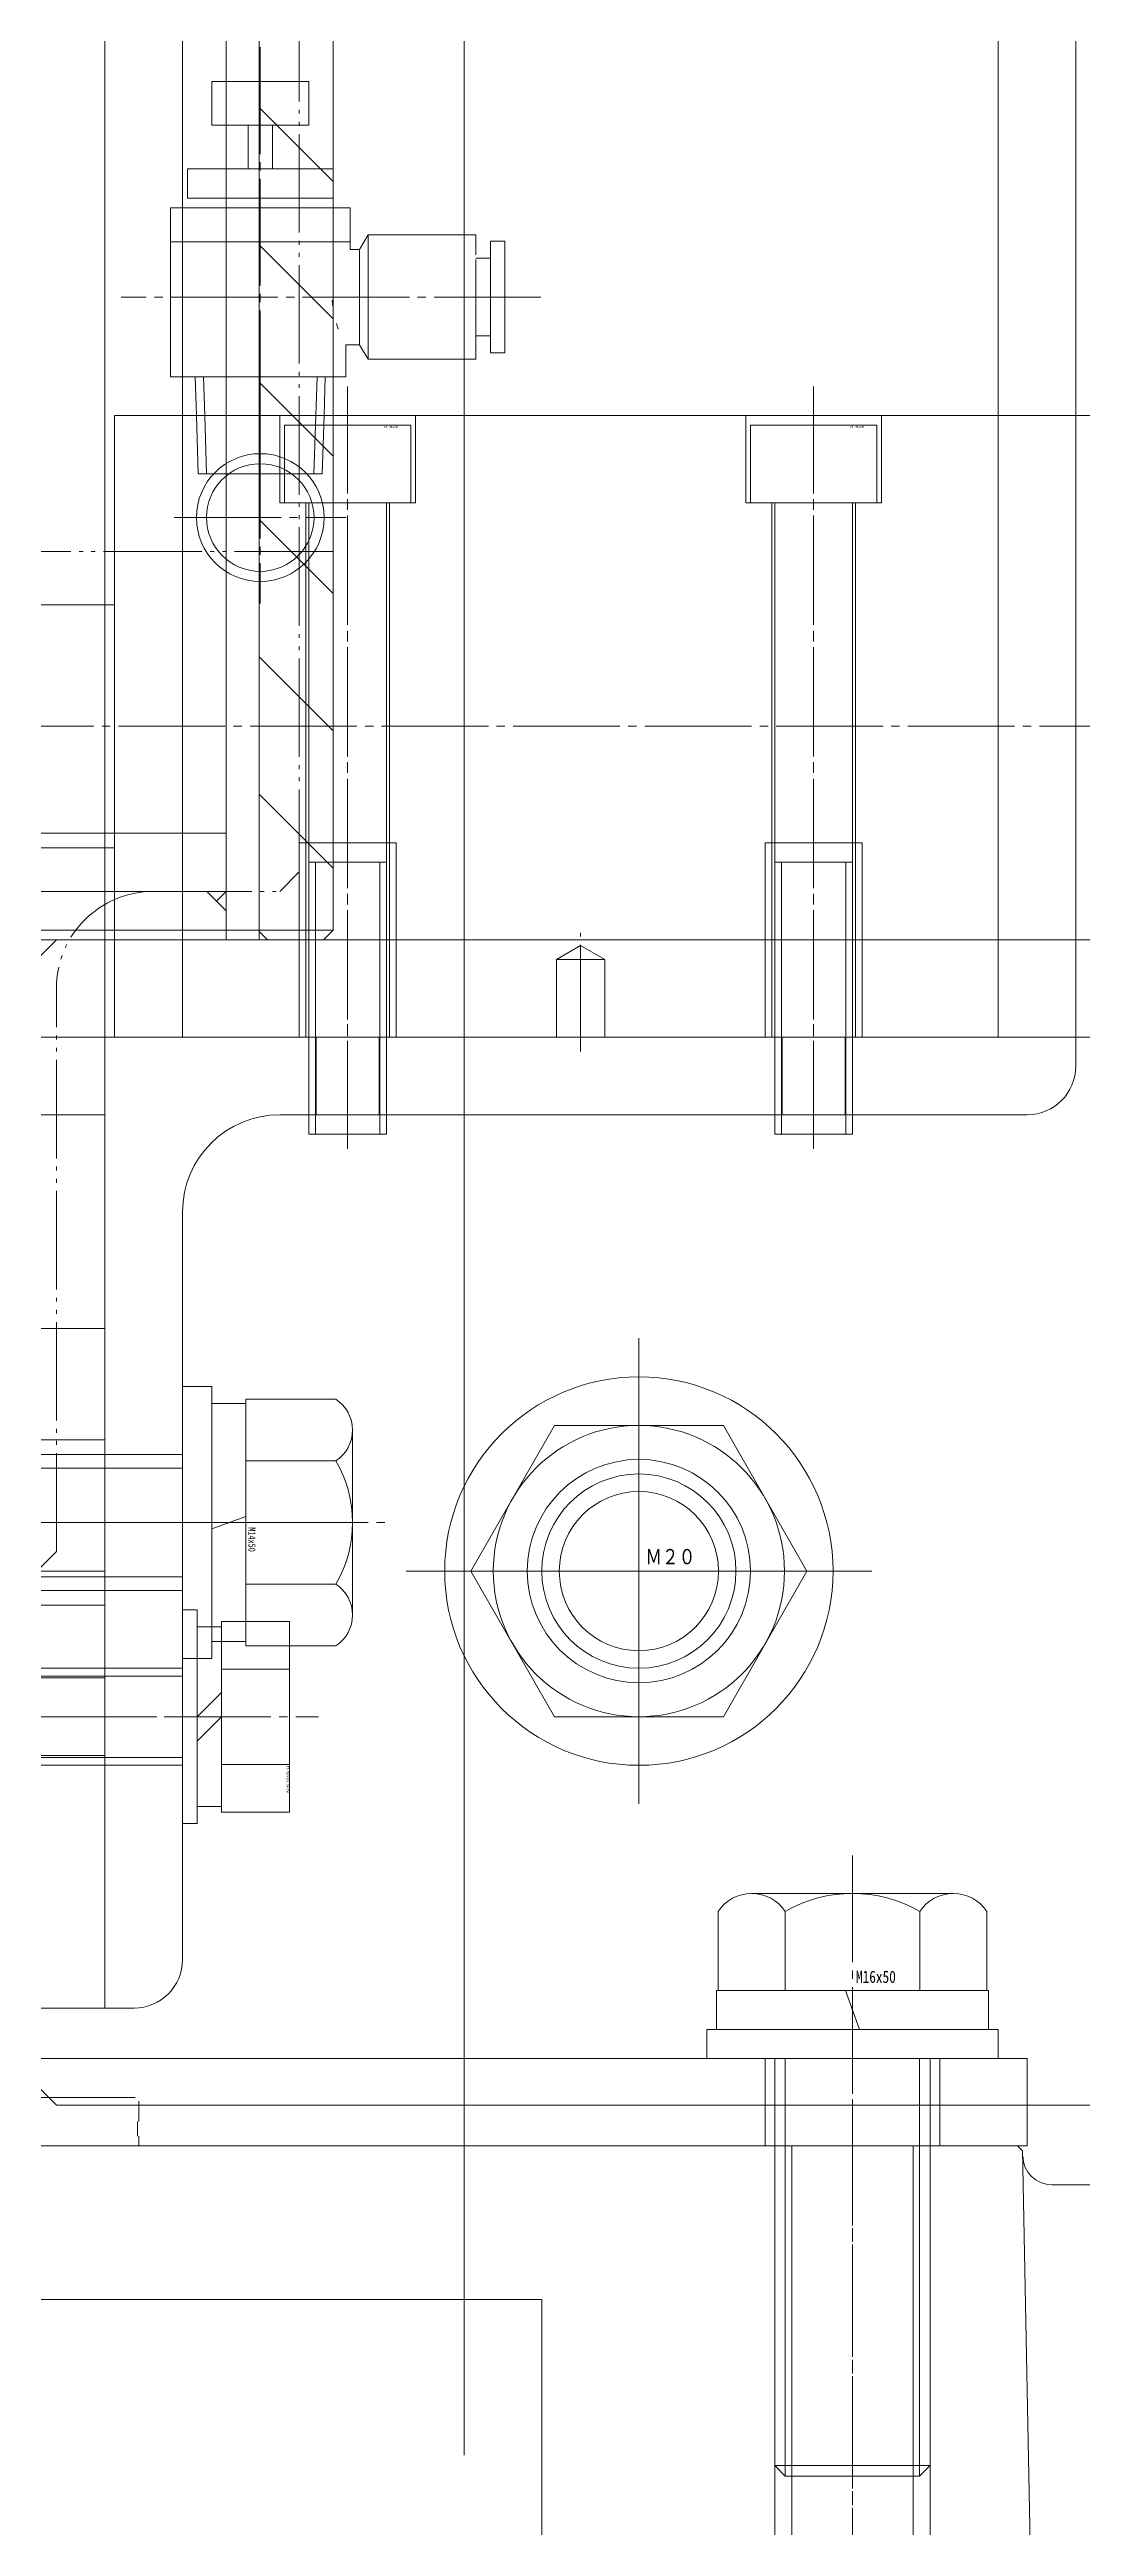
# Model space of a CAD drawing. Units: millimetres at full size. Extents: x -21196 to 21204, y -11807 to 11807.
# Drawn here: x -6715.2 to -6608.9, y -3583.5 to -3328.4 of the extents above; entities that cross this region are included whole.
import ezdxf
from ezdxf.enums import TextEntityAlignment as Align

# ---------------------------------------------------------------- set-up
doc = ezdxf.new("R2010")
doc.units = ezdxf.units.MM
doc.header["$LTSCALE"] = 0.5
doc.linetypes.add('USER3', pattern=[26.999999, 20.299999, -1.7, 0.8, -1.7, 0.8, -1.7])
doc.linetypes.add('USER4', pattern=[27.1, 22, -1.7, 1.7, -1.7])
doc.layers.add('1-0_設備-5(241129配置図菊池追記(立面図).jww)(機器配置図 260128.dwg)', color=7, linetype='Continuous', lineweight=9)
doc.styles.add('ＭＳ ゴシック', font='')
doc.styles.get('ＭＳ ゴシック').set_extended_font_data('MS Gothic')

msp = doc.modelspace()

# ---------------------------------------------------------------- linework, layer by layer
at = {"layer": '1-0_設備-5(241129配置図菊池追記(立面図).jww)(機器配置図 260128.dwg)'}
for p, q in [((-6701.5215, -3430.1471), (-6701.5215, -1430.1471)), ((-6617.5215, -3430.1471), (-6617.5215, -1430.1471)), ((-6709.5215, -1437.1471), (-6709.5215, -3423.1471)), ((-6697.0215, -3420.1471), (-6697.0215, -1440.1471)), ((-6693.6215, -3420.1471), (-6693.6215, -1440.1471)), ((-6672.5215, -3560.1471), (-6672.5215, -3196.1471)), ((-6688.5215, -3331.7473), (-6698.5215, -3331.7473)), ((-6698.5215, -3336.2472), (-6698.5215, -3331.7473)), ((-6688.5215, -3331.7473), (-6688.5215, -3336.2472)), ((-6698.5215, -3336.2472), (-6692.2715, -3336.2472)), ((-6694.7715, -3340.7472), (-6694.7715, -3336.2472)), ((-6686.0215, -3342.0331), (-6693.6215, -3334.4331)), ((-6692.2715, -3336.2472), (-6688.5215, -3336.2472)), ((-6692.2715, -3336.2472), (-6692.2715, -3340.7472)), ((-6693.5215, -3340.7472), (-6701.0215, -3340.7472)), ((-6701.0215, -3343.7472), (-6701.0215, -3340.7472)), ((-6686.0215, -3340.7472), (-6693.5215, -3340.7472)), ((-6686.0215, -3340.7472), (-6686.0215, -3343.7472)), ((-6693.5215, -3343.7472), (-6701.0215, -3343.7472)), ((-6686.0215, -3343.7472), (-6693.5215, -3343.7472)), ((-6702.7715, -3344.7472), (-6702.7715, -3348.2472)), ((-6700.5215, -3344.7472), (-6702.7715, -3344.7472)), ((-6684.2715, -3344.7472), (-6700.5215, -3344.7472)), ((-6684.2715, -3344.7472), (-6684.2715, -3348.2472)), ((-6702.7715, -3348.2472), (-6702.7715, -3362.1473)), ((-6684.2715, -3348.2472), (-6702.7715, -3348.2472)), ((-6686.0215, -3356.1753), (-6693.6215, -3348.5753)), ((-6684.2766, -3348.2472), (-6684.2766, -3349.0472)), ((-6684.2766, -3349.0472), (-6683.2874, -3349.0472)), ((-6683.2877, -3358.8471), (-6683.2875, -3349.0472)), ((-6683.2874, -3349.0472), (-6682.4215, -3347.5475)), ((-6682.4214, -3347.5474), (-6682.4215, -3360.3473)), ((-6682.4214, -3347.5473), (-6671.3215, -3347.5473)), ((-6671.3215, -3349.5973), (-6671.3215, -3347.5473)), ((-6669.8215, -3349.9473), (-6669.8215, -3348.1973)), ((-6669.8215, -3348.1973), (-6668.3215, -3348.1973)), ((-6668.3215, -3353.9473), (-6668.3215, -3348.1973)), ((-6669.8215, -3349.9473), (-6671.3215, -3349.9473)), ((-6671.3215, -3350.0723), (-6671.3215, -3360.3473)), ((-6669.8215, -3359.6973), (-6669.8215, -3349.9473)), ((-6686.1136, -3354.2681), (-6686.0587, -3354.8757)), ((-6668.3215, -3359.6973), (-6668.3215, -3353.9473)), ((-6685.6758, -3356.6584), (-6685.4835, -3357.2299)), ((-6684.7214, -3358.8472), (-6683.2876, -3358.8472)), ((-6684.7214, -3358.8472), (-6684.7214, -3362.1473)), ((-6683.2877, -3358.8472), (-6682.4216, -3360.3474)), ((-6669.8215, -3357.9473), (-6671.3215, -3357.9473)), ((-6682.4214, -3360.3473), (-6671.3215, -3360.3473)), ((-6668.3215, -3359.6973), (-6669.8215, -3359.6973)), ((-6702.7715, -3362.1473), (-6684.7214, -3362.1473)), ((-6700.2246, -3362.1473), (-6700.0996, -3366.1471)), ((-6699.368, -3362.1473), (-6699.243, -3366.1471)), ((-6686.0215, -3370.3174), (-6693.6215, -3362.7174)), ((-6687.7998, -3366.1471), (-6687.6748, -3362.1474)), ((-6686.9434, -3366.1471), (-6686.8185, -3362.1474)), ((-6564.5215, -3366.1471), (-6708.5215, -3366.1471)), ((-6708.5215, -3366.1471), (-6708.5215, -3430.1471)), ((-6686.9434, -3366.1471), (-6700.0996, -3366.1471)), ((-6700.0996, -3366.1471), (-6699.9121, -3372.1472)), ((-6699.243, -3366.1471), (-6699.0555, -3372.1472)), ((-6687.9873, -3372.1472), (-6687.7998, -3366.1471)), ((-6687.131, -3372.1472), (-6686.9434, -3366.1471)), ((-6687.131, -3372.1472), (-6699.9124, -3372.1471)), ((-6686.0215, -3384.4596), (-6693.6215, -3376.8596)), ((-6678.0215, -3375.1471), (-6691.0215, -3375.1471)), ((-6688.8215, -3430.1471), (-6688.8215, -3375.1471)), ((-6688.5215, -3440.1471), (-6688.5215, -3375.1471)), ((-6680.5215, -3440.1471), (-6680.5215, -3375.1471)), ((-6680.2215, -3430.1471), (-6680.2215, -3375.1471)), ((-6630.0215, -3375.1471), (-6643.0215, -3375.1471)), ((-6640.8215, -3430.1471), (-6640.8215, -3375.1471)), ((-6640.5215, -3440.1471), (-6640.5215, -3375.1471)), ((-6632.5215, -3440.1471), (-6632.5215, -3375.1471)), ((-6632.2215, -3430.1471), (-6632.2215, -3375.1471)), ((-6708.5215, -3385.6471), (-6804.5215, -3385.6471)), ((-6686.0215, -3398.6017), (-6693.6215, -3391.0017)), ((-6686.0215, -3412.7438), (-6693.6215, -3405.1438)), ((-6830.0215, -3409.1471), (-6697.0215, -3409.1471)), ((-6689.5215, -3430.1471), (-6689.5215, -3410.1471)), ((-6689.5215, -3410.1471), (-6679.5215, -3410.1471)), ((-6679.5215, -3430.1471), (-6679.5215, -3410.1471)), ((-6641.5215, -3430.1471), (-6641.5215, -3410.1471)), ((-6641.5215, -3410.1471), (-6631.5215, -3410.1471)), ((-6631.5215, -3430.1471), (-6631.5215, -3410.1471)), ((-6708.5215, -3410.6471), (-6804.5215, -3410.6471)), ((-6688.5215, -3412.1471), (-6680.5215, -3412.1471)), ((-6687.845, -3440.1471), (-6687.845, -3412.1471)), ((-6681.198, -3440.1471), (-6681.198, -3412.1471)), ((-6640.5215, -3412.1471), (-6632.5215, -3412.1471)), ((-6639.845, -3440.1471), (-6639.845, -3412.1471)), ((-6633.198, -3440.1471), (-6633.198, -3412.1471)), ((-6830.0215, -3415.1471), (-6697.0215, -3415.1471)), ((-6698.0215, -3416.1471), (-6697.0215, -3415.1471)), ((-6841.0215, -3419.1471), (-6686.0215, -3419.1471)), ((-6692.7604, -3420.1471), (-6693.6215, -3419.286)), ((-6663.0215, -3422.1471), (-6660.5215, -3420.7034)), ((-6658.0215, -3422.1471), (-6660.5215, -3420.7034)), ((-6604.5215, -3420.1471), (-6609.5215, -3420.1471)), ((-6663.0215, -3430.1471), (-6663.0215, -3422.1471)), ((-6663.0215, -3422.1471), (-6658.0215, -3422.1471)), ((-6658.0215, -3430.1471), (-6658.0215, -3422.1471)), ((-6709.5215, -3430.1471), (-6609.5215, -3430.1471)), ((-6709.5215, -3430.1471), (-6709.5215, -3530.1471)), ((-6709.5215, -3430.1471), (-6609.5215, -3430.1471)), ((-6709.5215, -3430.1471), (-6709.5215, -3530.1471)), ((-6709.5215, -3430.1471), (-6609.5215, -3430.1471)), ((-6709.5215, -3430.1471), (-6709.5215, -3530.1471)), ((-6564.5215, -3430.1471), (-6708.5215, -3430.1471)), ((-6688.5215, -3438.1471), (-6688.5215, -3430.1471)), ((-6687.7715, -3438.1471), (-6687.7715, -3430.1471)), ((-6681.2715, -3438.1471), (-6681.2715, -3430.1471)), ((-6680.5215, -3438.1471), (-6680.5215, -3430.1471)), ((-6640.5215, -3438.1471), (-6640.5215, -3430.1471)), ((-6639.7715, -3438.1471), (-6639.7715, -3430.1471)), ((-6633.2715, -3438.1471), (-6633.2715, -3430.1471)), ((-6632.5215, -3438.1471), (-6632.5215, -3430.1471)), ((-6609.5215, -3433.1471), (-6609.5215, -3430.1471)), ((-6609.5215, -3433.1471), (-6609.5215, -3430.1471)), ((-6609.5215, -3433.1471), (-6609.5215, -3430.1471)), ((-9209.5215, -3438.1471), (-6709.5215, -3438.1471)), ((-9209.5215, -3438.1471), (-6709.5215, -3438.1471)), ((-9209.5215, -3438.1471), (-6709.5215, -3438.1471)), ((-6614.5215, -3438.1471), (-6691.5215, -3438.1471)), ((-6614.5215, -3438.1471), (-6691.5215, -3438.1471)), ((-6614.5215, -3438.1471), (-6691.5215, -3438.1471)), ((-6688.5215, -3440.1471), (-6680.5215, -3440.1471)), ((-6640.5215, -3440.1471), (-6632.5215, -3440.1471)), ((-6701.5215, -3448.1471), (-6701.5215, -3525.1471)), ((-6701.5215, -3448.1471), (-6701.5215, -3525.1471)), ((-6701.5215, -3448.1471), (-6701.5215, -3525.1471)), ((-6709.5215, -3460.1471), (-6709.5215, -3466.1471)), ((-6709.5215, -3494.1471), (-6709.5215, -3466.1471)), ((-6701.5215, -3466.1471), (-6698.5215, -3466.1471)), ((-6701.5215, -3494.1471), (-6701.5215, -3466.1471)), ((-6698.5215, -3466.1471), (-6698.5215, -3494.1471)), ((-6698.5215, -3467.8971), (-6695.0215, -3467.8971)), ((-6685.7225, -3467.4471), (-6695.0215, -3467.4471)), ((-6695.0215, -3492.8471), (-6695.0215, -3467.4471)), ((-6722.5215, -3471.6471), (-6709.5215, -3471.6471)), ((-6684.0215, -3470.6221), (-6684.0215, -3489.6721)), ((-6663.2215, -3470.1471), (-6671.8215, -3485.1471)), ((-6695.0215, -3473.7971), (-6685.7225, -3473.7971)), ((-6701.5215, -3474.5471), (-6745.0215, -3474.5471)), ((-6689.074, -3480.1471), (-6721.6275, -3480.1471)), ((-6695.0215, -3479.5101), (-6698.5215, -3480.7841)), ((-6701.5215, -3485.7471), (-6745.0215, -3485.7471)), ((-6685.7225, -3486.4971), (-6695.0215, -3486.4971)), ((-6671.8215, -3485.1471), (-6663.2215, -3500.1471)), ((-6722.5215, -3488.6471), (-6709.5215, -3488.6471)), ((-6700.0215, -3489.1471), (-6701.5215, -3489.1471)), ((-6701.5215, -3489.1471), (-6701.5215, -3511.1471)), ((-6700.0215, -3489.1471), (-6700.0215, -3511.1471)), ((-6697.5215, -3490.8971), (-6700.0215, -3490.8971)), ((-6697.5215, -3509.9621), (-6697.5215, -3490.3322)), ((-6697.5215, -3490.3322), (-6690.5215, -3490.3322)), ((-6690.5215, -3490.3322), (-6690.5215, -3509.9621)), ((-6709.5215, -3494.1471), (-6709.5215, -3500.1471)), ((-6698.5215, -3494.1471), (-6701.5215, -3494.1471)), ((-6695.0215, -3492.3971), (-6698.5215, -3492.3971)), ((-6685.7225, -3492.8471), (-6695.0215, -3492.8471)), ((-6709.5215, -3495.1471), (-6729.5215, -3495.1471)), ((-6709.5215, -3496.1471), (-6729.5215, -3496.1471)), ((-6727.5215, -3495.1471), (-6701.5215, -3495.1471)), ((-6727.5215, -3495.9591), (-6701.5215, -3495.9591)), ((-6697.5215, -3495.2397), (-6690.5215, -3495.2397)), ((-6700.0215, -3500.1471), (-6697.5215, -3497.6471)), ((-6709.5215, -3500.1471), (-6722.5215, -3500.1471)), ((-6697.5215, -3500.1471), (-6700.0215, -3502.6471)), ((-6709.5215, -3504.1471), (-6729.5215, -3504.1471)), ((-6727.5215, -3504.3351), (-6701.5215, -3504.3351)), ((-6709.5215, -3505.1471), (-6729.5215, -3505.1471)), ((-6727.5215, -3505.1471), (-6701.5215, -3505.1471)), ((-6697.5215, -3505.0546), (-6690.5215, -3505.0546)), ((-6700.0215, -3509.3971), (-6697.5215, -3509.3971)), ((-6697.5215, -3509.9621), (-6690.5215, -3509.9621)), ((-6701.5215, -3511.1471), (-6700.0215, -3511.1471)), ((-6646.3715, -3520.2031), (-6646.3715, -3528.3471)), ((-6642.9085, -3518.3471), (-6622.1345, -3518.3471)), ((-6639.4465, -3528.3471), (-6639.4465, -3520.2031)), ((-6625.5965, -3520.2031), (-6625.5965, -3528.3471)), ((-6618.6715, -3528.3471), (-6618.6715, -3520.2031)), ((-6706.5215, -3530.1471), (-6709.5215, -3530.1471)), ((-6706.5215, -3530.1471), (-6709.5215, -3530.1471)), ((-6706.5215, -3530.1471), (-6709.5215, -3530.1471)), ((-6646.5215, -3532.3471), (-6646.5215, -3528.3471)), ((-6646.5215, -3528.3471), (-6618.5215, -3528.3471)), ((-6631.7935, -3532.3471), (-6633.2495, -3528.3471)), ((-6618.5215, -3528.3471), (-6618.5215, -3532.3471)), ((-6647.5215, -3535.3471), (-6647.5215, -3532.3471)), ((-6647.5215, -3532.3471), (-6617.5215, -3532.3471)), ((-6617.5215, -3532.3471), (-6617.5215, -3535.3471)), ((-6647.5215, -3535.3471), (-6617.5215, -3535.3471)), ((-6641.5215, -3544.3471), (-6641.5215, -3535.3471)), ((-6640.5215, -3535.3471), (-6640.5215, -3577.2646)), ((-6639.439, -3535.3471), (-6639.439, -3578.3471)), ((-6625.604, -3535.3471), (-6625.604, -3578.3471)), ((-6624.5215, -3535.3471), (-6624.5215, -3577.2646)), ((-6623.5215, -3544.3471), (-6623.5215, -3535.3471)), ((-6706.4215, -3539.3471), (-6820.6215, -3539.3471)), ((-6706.0215, -3539.7471), (-6706.0215, -3541.8471)), ((-6706.1715, -3541.8471), (-6706.1715, -3543.3471)), ((-6615.5114, -3544.3471), (-6831.1841, -3544.3471)), ((-6706.0215, -3543.3471), (-6706.0215, -3544.3471)), ((-6640.5215, -3544.3473), (-6640.5215, -3586.3473)), ((-6638.7715, -3544.3471), (-6638.7715, -3684.3471)), ((-6626.2715, -3684.3471), (-6626.2715, -3544.3471)), ((-6624.5215, -3586.3473), (-6624.5215, -3544.3473)), ((-6615.5114, -3544.3471), (-6615.0018, -3544.847)), ((-6612.5215, -3672.3471), (-6615.0215, -3544.8276)), ((-6587.0212, -3548.3471), (-6611.9915, -3548.3471)), ((-6672.5215, -3576.2081), (-6672.5215, -3560.1471))]:
    msp.add_line(p, q, dxfattribs=at)
at = {"layer": '1-0_設備-5(241129配置図菊池追記(立面図).jww)(機器配置図 260128.dwg)', "linetype": 'USER4'}
for p, q in [((-6693.5215, -3328.207), (-6693.5217, -3372.1472)), ((-6664.611, -3353.9473), (-6707.8564, -3353.9473)), ((-6693.5215, -3373.4211), (-6693.5215, -3363.4211)), ((-6684.5215, -3363.1542), (-6684.5215, -3432.5458)), ((-6636.5215, -3363.1542), (-6636.5215, -3432.5458)), ((-6684.5215, -3441.6471), (-6684.5215, -3365.6471)), ((-6636.5215, -3441.6471), (-6636.5215, -3365.6471)), ((-6693.5215, -3367.7956), (-6693.5215, -3385.4987)), ((-6702.3731, -3376.6471), (-6684.67, -3376.6471)), ((-6816.5215, -3398.1471), (-6557.7151, -3398.1471)), ((-6660.5215, -3431.6471), (-6660.5215, -3419.424)), ((-6684.5215, -3441.5365), (-6684.5215, -3426.7578)), ((-6636.5215, -3441.5365), (-6636.5215, -3426.7578)), ((-6654.5215, -3509.1236), (-6654.5215, -3461.1707)), ((-6654.5215, -3504.078), (-6654.5215, -3466.2163)), ((-6709.5215, -3480.1471), (-6821.115, -3480.1471)), ((-6747.6066, -3480.1471), (-6680.2734, -3480.1471)), ((-6689.4016, -3480.1471), (-6721.9551, -3480.1471)), ((-6689.074, -3480.1471), (-6721.6275, -3480.1471)), ((-6630.545, -3485.1471), (-6678.498, -3485.1471)), ((-6673.4524, -3485.1471), (-6635.5907, -3485.1471)), ((-6705.4357, -3500.1471), (-6733.6073, -3500.1471)), ((-6730.5215, -3500.1471), (-6687.5215, -3500.1471)), ((-6715.1783, -3500.1471), (-6696.1783, -3500.1472)), ((-6632.5215, -3514.4326), (-6632.5215, -3581.3471)), ((-6632.5215, -3550.56), (-6632.5215, -3528.9974)), ((-6632.5215, -3540.9668), (-6632.5215, -3687.7273))]:
    msp.add_line(p, q, dxfattribs=at)
at = {"layer": '1-0_設備-5(241129配置図菊池追記(立面図).jww)(機器配置図 260128.dwg)'}
for points in [[(-6609.5215, -1430.1471), (-6709.5215, -1430.1471), (-6709.5215, -3430.1471), (-6609.5215, -3430.1471)], [(-6841.0215, -3419.1471), (-6841.0215, -1441.1471), (-6840.0215, -1440.1471), (-6687.0215, -1440.1471), (-6686.0215, -1441.1471), (-6686.0215, -3419.1471), (-6687.0215, -3420.1471), (-6840.0215, -3420.1471)], [(-6697.0215, -3415.1471), (-6697.0215, -3417.1471), (-6699.0215, -3415.1471)], [(-9209.5215, -3530.1471), (-6709.5215, -3530.1471), (-6709.5215, -3430.1471), (-9209.5215, -3430.1471)], [(-9209.5215, -3530.1471), (-6709.5215, -3530.1471), (-6709.5215, -3430.1471), (-9209.5215, -3430.1471)], [(-9209.5215, -3530.1471), (-6709.5215, -3530.1471), (-6709.5215, -3430.1471), (-9209.5215, -3430.1471)], [(-6709.5215, -3485.1471), (-6709.5215, -3530.1471), (-6778.5215, -3530.1471), (-6778.5215, -3510.1471), (-6729.5215, -3510.1471), (-6729.5215, -3485.1471)], [(-6614.5215, -3544.3471), (-6850.5215, -3544.3471), (-6850.5215, -3535.3471), (-6614.5215, -3535.3471)]]:
    msp.add_lwpolyline(points, close=True, dxfattribs=at)
for points in [[(-6709.5215, -3423.1471), (-6709.5215, -3430.1471), (-6609.5215, -3430.1471), (-6609.5215, -1430.1471), (-6709.5215, -1430.1471), (-6709.5215, -1437.1471)], [(-6691.5215, -3366.1471), (-6691.5215, -3375.1471), (-6677.5215, -3375.1471), (-6677.5215, -3366.1471)], [(-6678.0215, -3375.1471), (-6678.0215, -3367.1471), (-6691.0215, -3367.1471), (-6691.0215, -3375.1471)], [(-6643.5215, -3366.1471), (-6643.5215, -3375.1471), (-6629.5215, -3375.1471), (-6629.5215, -3366.1471)], [(-6630.0215, -3375.1471), (-6630.0215, -3367.1471), (-6643.0215, -3367.1471), (-6643.0215, -3375.1471)], [(-6609.5215, -3420.1471), (-6714.5215, -3420.1471), (-6719.5215, -3425.1471), (-6719.5215, -3530.1471)], [(-6719.5215, -3530.1471), (-6719.5215, -3535.1471), (-6714.5215, -3540.1471), (-6604.5215, -3540.1471), (-6599.5215, -3535.1471), (-6599.5215, -3425.1471), (-6604.5215, -3420.1471)], [(-6709.5215, -3460.1471), (-6722.5215, -3460.1471), (-6722.5215, -3466.1471)], [(-6637.2215, -3485.1471), (-6645.8215, -3470.1471), (-6663.2215, -3470.1471)], [(-6701.5215, -3473.1471), (-6743.6215, -3473.1471), (-6745.0215, -3474.5471)], [(-6701.5215, -3487.1471), (-6743.6215, -3487.1471), (-6745.0215, -3485.7471)], [(-6663.2215, -3500.1471), (-6645.8215, -3500.1471), (-6637.2215, -3485.1471)], [(-6794.5215, -3560.1471), (-6664.5215, -3560.1471), (-6664.5215, -3648.1471)], [(-6624.5215, -3577.2646), (-6640.5215, -3577.2646), (-6639.439, -3578.3471)], [(-6624.5215, -3577.2646), (-6625.604, -3578.3471), (-6639.439, -3578.3471)]]:
    msp.add_lwpolyline(points, dxfattribs=at)
at = {"layer": '1-0_設備-5(241129配置図菊池追記(立面図).jww)(機器配置図 260128.dwg)', "linetype": 'USER3'}
for points in [[(-6704.5215, -1445.1471), (-6691.5215, -1445.1471), (-6689.5215, -1447.1471), (-6689.5215, -3413.1471)], [(-6704.5215, -3415.1471), (-6691.5215, -3415.1471), (-6689.5215, -3413.1471)], [(-6739.5215, -3485.1471), (-6716.5215, -3485.1471), (-6714.5215, -3483.1471), (-6714.5215, -3425.1471)]]:
    msp.add_lwpolyline(points, dxfattribs=at)
msp.add_lwpolyline([(-8995.3229, -1480.1471), (-6686.0215, -1480.1471), (-6686.0215, -3380.1471), (-8995.3229, -3380.1471)], close=True, dxfattribs=at)
at = {"layer": '1-0_設備-5(241129配置図菊池追記(立面図).jww)(機器配置図 260128.dwg)'}
for centre, radius in [((-6693.5215, -3376.6471), 6.579), ((-6693.5215, -3376.6471), 5.541), ((-6654.5215, -3485.1471), 20), ((-6654.5215, -3485.1471), 15), ((-6654.5215, -3485.1471), 11.5), ((-6654.5215, -3485.1471), 10), ((-6654.5215, -3485.1471), 8.2)]:
    msp.add_circle(centre, radius, dxfattribs=at)
at = {"layer": '1-0_設備-5(241129配置図菊池追記(立面図).jww)(機器配置図 260128.dwg)', "linetype": 'USER3'}
msp.add_arc((-6704.5215, -3425.1471), 10, 90, 180, dxfattribs=at)
at = {"layer": '1-0_設備-5(241129配置図菊池追記(立面図).jww)(機器配置図 260128.dwg)'}
for centre, radius, start, end in [((-6614.5215, -3433.1471), 5, 270, 0), ((-6614.5215, -3433.1471), 5, 270, 0), ((-6614.5215, -3433.1471), 5, 270, 0), ((-6691.5215, -3448.1471), 10, 90, 180), ((-6691.5215, -3448.1471), 10, 90, 180), ((-6691.5215, -3448.1471), 10, 90, 180), ((-6687.8345, -3470.6221), 3.813, 303.626, 56.374), ((-6696.7215, -3480.1471), 12.7, 330, 30), ((-6687.8345, -3489.6721), 3.813, 303.626, 56.374), ((-6642.9085, -3522.5051), 4.158, 33.626, 146.374), ((-6632.5215, -3532.1971), 13.85, 60, 120), ((-6622.1345, -3522.5051), 4.158, 33.626, 146.374), ((-6706.5215, -3525.1471), 5, 270, 0), ((-6706.5215, -3525.1471), 5, 270, 0), ((-6706.5215, -3525.1471), 5, 270, 0), ((-6611.9915, -3545.3471), 3, 181.11, 270)]:
    msp.add_arc(centre, radius, start, end, dxfattribs=at)

# ---------------------------------------------------------------- texts
at = {"layer": '1-0_設備-5(241129配置図菊池追記(立面図).jww)(機器配置図 260128.dwg)', "style": 'ＭＳ ゴシック'}
for p in [(-6680.7721, -3367.5016), (-6632.7721, -3367.5016)]:
    msp.add_text('CS-M8x65L', height=0.2203, dxfattribs=at).set_placement(p, align=Align.BOTTOM_LEFT)
at = {"layer": '1-0_設備-5(241129配置図菊池追記(立面図).jww)(機器配置図 260128.dwg)', "style": 'ＭＳ ゴシック', "width": 0.8}
msp.add_text('M14x50', height=0.7344, rotation=270, dxfattribs=at).set_placement((-6694.9604, -3480.6424), align=Align.BOTTOM_LEFT)
for s, height, p in [('Ｍ２０', 1.574, (-6653.856, -3484.9186)), ('M16x50', 1.259, (-6632.1662, -3527.9387))]:
    msp.add_text(s, height=height, dxfattribs=at).set_placement(p, align=Align.BOTTOM_LEFT)
at = {"layer": '1-0_設備-5(241129配置図菊池追記(立面図).jww)(機器配置図 260128.dwg)', "style": 'ＭＳ ゴシック'}
msp.add_text('BT-M10x30L,SW,PW', height=0.2203, rotation=270, dxfattribs=at).set_placement((-6690.8609, -3505.1855), align=Align.BOTTOM_LEFT)

doc.saveas('drawing.dxf')
